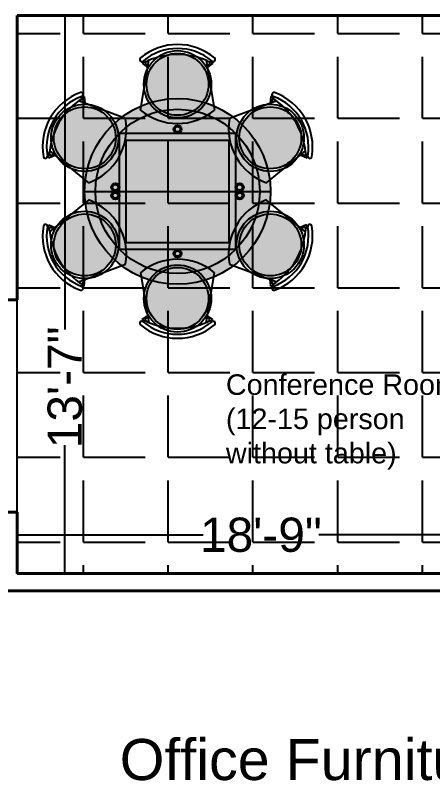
# Model space of a CAD drawing. Header units: inches. Extents: x 547 to 1628, y -123 to 254.
# Drawn here: x 1366.2 to 1487.9, y -122.6 to 104.3 of the extents above; entities that cross this region are included whole.
import ezdxf

# ---------------------------------------------------------------- set-up
doc = ezdxf.new("R2010")
doc.units = ezdxf.units.IN
doc.header["$MEASUREMENT"] = 0
doc.layers.add('Furniture', color=253, linetype='Continuous')
doc.layers.add('Wall', color=7, linetype='Continuous', lineweight=40)
doc.styles.get("Standard").update_dxf_attribs({"font": 'arial.ttf'})
doc.dimstyles.new('Inch feet', dxfattribs={"dimtxt": 10, "dimasz": 0.18, "dimexe": 0.1875, "dimexo": 0.0625, "dimgap": 0.1875, "dimtad": 0, "dimdec": 4, "dimzin": 0, "dimdsep": 46, "dimlunit": 4, "dimtxsty": 'Standard', "dimcen": 0.09, "dimadec": 0, "dimazin": 0, "dimtfac": 1, "dimtdec": 4, "dimtofl": 0, "dimtmove": 0, "dimatfit": 3, "dimfxl": 1, "dimtolj": 1, "dimtzin": 0, "dimarcsym": 0})

# ---------------------------------------------------------------- blocks, each defined once
blk = doc.blocks.new('*D27')
at = {"layer": 'Defpoints', "color": 0, "transparency": 16777216}
for p in [(1366.65, 104.28), (1380.63, 104.28), (1366.65, -58.72)]:
    blk.add_point(p, dxfattribs=at)
at = {"layer": 'Furniture', "color": 0, "lineweight": -2, "transparency": 16777216}
for p, q in [((1366.72, 104.28), (1380.81, 104.28)), ((1380.63, 104.1), (1380.63, 12.6)), ((1380.63, -58.54), (1380.63, -21.19)), ((1366.72, -58.72), (1380.81, -58.72))]:
    blk.add_line(p, q, dxfattribs=at)
at = {"layer": 'Furniture', "color": 0, "transparency": 16777216}
for points in [[(1380.6, 104.1), (1380.66, 104.1), (1380.63, 104.28)], [(1380.6, -58.54), (1380.66, -58.54), (1380.63, -58.72)]]:
    blk.add_solid(points, dxfattribs=at)
at = {"layer": 'Furniture', "color": 0, "transparency": 16777216, "insert": (1380.63, -4.3), "char_height": 10, "attachment_point": 5, "rotation": 90}
blk.add_mtext('\\A1;13\'-7"', dxfattribs=at)
blk = doc.blocks.new('*D28')
at = {"layer": 'Defpoints', "color": 0, "transparency": 16777216}
for p in [(1366.65, -47.43), (1366.65, -58.72), (1591.65, -58.72)]:
    blk.add_point(p, dxfattribs=at)
at = {"layer": 'Furniture', "color": 0, "lineweight": -2, "transparency": 16777216}
for p, q in [((1366.65, -58.66), (1366.65, -47.24)), ((1366.83, -47.43), (1420.95, -47.43)), ((1591.47, -47.43), (1454.74, -47.43)), ((1591.65, -58.66), (1591.65, -47.24))]:
    blk.add_line(p, q, dxfattribs=at)
at = {"layer": 'Furniture', "color": 0, "transparency": 16777216}
for points in [[(1366.83, -47.4), (1366.83, -47.46), (1366.65, -47.43)], [(1591.47, -47.4), (1591.47, -47.46), (1591.65, -47.43)]]:
    blk.add_solid(points, dxfattribs=at)
at = {"layer": 'Furniture', "color": 0, "transparency": 16777216, "insert": (1437.84, -47.43), "char_height": 10, "attachment_point": 5}
blk.add_mtext('\\A1;18\'-9"', dxfattribs=at)
blk = doc.blocks.new('tanls')
at = {"layer": 'Furniture'}
h = blk.add_hatch(color=256, dxfattribs=at)
edge = h.paths.add_edge_path()
edge.add_arc((1413.5, 84.19), 9.05, 0, 360)
h = blk.add_hatch(color=256, dxfattribs=at)
edge = h.paths.add_edge_path()
edge.add_arc((1413.5, 52.92), 27.14, 0, 360)
h = blk.add_hatch(color=256, dxfattribs=at)
edge = h.paths.add_edge_path()
edge.add_arc((1386.41, 68.56), 9.05, 0, 360)
h = blk.add_hatch(color=256, dxfattribs=at)
edge = h.paths.add_edge_path()
edge.add_arc((1440.58, 68.56), 9.05, 0, 360)
h = blk.add_hatch(color=256, dxfattribs=at)
edge = h.paths.add_edge_path()
edge.add_arc((1386.41, 37.28), 9.05, 0, 360)
h = blk.add_hatch(color=256, dxfattribs=at)
edge = h.paths.add_edge_path()
edge.add_arc((1440.58, 37.28), 9.05, 0, 360)
h = blk.add_hatch(color=256, dxfattribs=at)
edge = h.paths.add_edge_path()
edge.add_arc((1413.5, 21.64), 9.05, 0, 360)
blk.add_circle((1413.5, 52.92), 27.14)
at = {"layer": 'Furniture', "ltscale": 0.7}
for p, q in [((1402.68, 76.69), (1405.1, 91.19)), ((1402.86, 90.88), (1402.82, 90.9)), ((1404.28, 90.79), (1403.93, 90.29)), ((1404.86, 91.08), (1405.06, 90.94)), ((1421.9, 91.19), (1424.32, 76.69)), ((1422.14, 91.08), (1421.94, 90.94)), ((1422.72, 90.79), (1423.07, 90.29)), ((1424.13, 90.88), (1424.18, 90.9)), ((1403.15, 90.36), (1404.77, 89.22)), ((1403.93, 90.29), (1404.84, 89.65)), ((1423.07, 90.29), (1422.15, 89.65)), ((1423.85, 90.36), (1422.23, 89.22)), ((1384.77, 79.48), (1384.79, 79.24)), ((1385.31, 79.84), (1385.92, 79.89)), ((1385.92, 79.89), (1386.02, 78.78)), ((1385.94, 81.11), (1385.95, 81.16)), ((1386.25, 80.6), (1386.43, 78.63)), ((1440.75, 80.6), (1440.57, 78.63)), ((1441.08, 79.89), (1440.98, 78.78)), ((1441.06, 81.11), (1441.05, 81.16)), ((1441.69, 79.84), (1441.08, 79.89)), ((1442.23, 79.48), (1442.21, 79.24)), ((1398.32, 74.17), (1384.56, 79.33)), ((1442.44, 79.33), (1428.67, 74.17)), ((1396.53, 35.95), (1396.53, 69.88)), ((1396.53, 69.88), (1430.46, 69.88)), ((1430.46, 69.88), (1430.46, 35.95)), ((1398.5, 37.92), (1398.5, 67.92)), ((1398.5, 67.92), (1428.5, 67.92)), ((1428.5, 67.92), (1428.5, 37.92)), ((1376.09, 63.87), (1376.35, 63.32)), ((1376.13, 64.52), (1376.35, 64.62)), ((1376.16, 64.78), (1387.51, 55.43)), ((1376.35, 63.32), (1377.36, 63.79)), ((1439.49, 55.43), (1450.84, 64.78)), ((1450.65, 63.32), (1449.64, 63.79)), ((1450.87, 64.52), (1450.65, 64.62)), ((1450.91, 63.87), (1450.65, 63.32)), ((1375.31, 62.69), (1375.26, 62.66)), ((1375.9, 62.68), (1377.7, 63.51)), ((1451.1, 62.68), (1449.3, 63.51)), ((1451.69, 62.69), (1451.73, 62.66)), ((1386.36, 52.92), (1440.64, 52.92)), ((1387.51, 50.4), (1376.16, 41.06)), ((1450.84, 41.06), (1439.49, 50.4)), ((1375.31, 43.15), (1375.26, 43.18)), ((1375.9, 43.16), (1377.7, 42.33)), ((1451.1, 43.16), (1449.3, 42.33)), ((1451.69, 43.15), (1451.73, 43.18)), ((1376.09, 41.96), (1376.35, 42.52)), ((1376.13, 41.32), (1376.35, 41.22)), ((1376.35, 42.52), (1377.36, 42.05)), ((1450.65, 42.52), (1449.64, 42.05)), ((1450.91, 41.96), (1450.65, 42.52)), ((1450.87, 41.32), (1450.65, 41.22)), ((1428.5, 37.92), (1398.5, 37.92)), ((1430.46, 35.95), (1396.53, 35.95)), ((1384.56, 26.51), (1398.32, 31.67)), ((1428.67, 31.67), (1442.44, 26.51)), ((1402.68, 29.15), (1405.1, 14.65)), ((1421.9, 14.65), (1424.32, 29.15)), ((1384.77, 26.35), (1384.79, 26.6)), ((1385.31, 26), (1385.92, 25.94)), ((1385.92, 25.94), (1386.02, 27.06)), ((1386.25, 25.24), (1386.43, 27.21)), ((1440.75, 25.24), (1440.57, 27.21)), ((1441.08, 25.94), (1440.98, 27.06)), ((1441.69, 26), (1441.08, 25.94)), ((1442.23, 26.35), (1442.21, 26.6)), ((1385.94, 24.73), (1385.95, 24.68)), ((1441.06, 24.73), (1441.05, 24.68)), ((1403.15, 15.48), (1404.77, 16.62)), ((1403.93, 15.55), (1404.84, 16.19)), ((1423.07, 15.55), (1422.15, 16.19)), ((1423.85, 15.48), (1422.23, 16.62)), ((1402.86, 14.96), (1402.82, 14.94)), ((1404.28, 15.04), (1403.93, 15.55)), ((1404.86, 14.76), (1405.06, 14.9)), ((1422.14, 14.76), (1421.94, 14.9)), ((1422.72, 15.04), (1423.07, 15.55)), ((1424.13, 14.96), (1424.18, 14.94))]:
    blk.add_line(p, q, dxfattribs=at)
at = {"layer": 'Furniture', "ltscale": 0.2}
for centre, radius in [((1413.5, 84.19), 9.83), ((1413.5, 84.19), 9.05), ((1386.41, 68.56), 9.83), ((1386.41, 68.56), 9.05), ((1440.58, 68.56), 9.83), ((1440.58, 68.56), 9.05), ((1386.41, 37.28), 9.83), ((1386.41, 37.28), 9.05), ((1440.58, 37.28), 9.83), ((1440.58, 37.28), 9.05), ((1413.5, 21.64), 9.83), ((1413.5, 21.64), 9.05)]:
    blk.add_circle(centre, radius, dxfattribs=at)
at = {"layer": 'Furniture'}
blk.add_circle((1413.5, 52.92), 23.99, dxfattribs=at)
at = {"layer": 'Furniture', "ltscale": 0.7}
for centre, radius in [((1413.5, 71.06), 1.18), ((1413.5, 71.06), 0.787), ((1395.35, 54.1), 1.18), ((1395.35, 54.1), 0.787), ((1431.64, 54.1), 1.18), ((1431.64, 54.1), 0.787), ((1395.35, 51.74), 1.18), ((1395.35, 51.74), 0.787), ((1431.64, 51.74), 1.18), ((1431.64, 51.74), 0.787), ((1413.5, 34.77), 1.18), ((1413.5, 34.77), 0.787)]:
    blk.add_circle(centre, radius, dxfattribs=at)
for centre, radius, start, end in [((1413.5, 79), 16.83, 49.9929, 130.0071), ((1413.5, 79), 15.65, 49.9929, 130.0071), ((1403.06, 91.44), 0.59, 130.0071, 310.0071), ((1403.68, 92.67), 1.97, 245.384, 305.6903), ((1413.5, 71.48), 21.42, 66.132, 113.868), ((1423.31, 92.67), 1.97, 234.3097, 294.616), ((1423.94, 91.44), 0.59, 229.9929, 49.9929), ((1413.5, 84.29), 12, 147.5492, 149.6021), ((1413.5, 84.29), 12, 30.3979, 32.4508), ((1390.91, 65.96), 16.83, 109.9929, 190.0071), ((1385.36, 81.22), 0.59, 289.9929, 109.9929), ((1441.64, 81.22), 0.59, 70.0071, 250.0071), ((1436.09, 65.96), 16.83, 349.9929, 70.0071), ((1390.91, 65.96), 15.65, 109.9929, 190.0071), ((1397.43, 62.2), 21.42, 126.132, 173.868), ((1383.98, 81.29), 1.97, 294.3097, 354.616), ((1386.33, 68.6), 12, 90.3979, 92.4508), ((1440.66, 68.6), 12, 87.5492, 89.6021), ((1443.01, 81.29), 1.97, 185.384, 245.6903), ((1436.09, 65.96), 15.65, 349.9929, 70.0071), ((1429.57, 62.2), 21.42, 6.132, 53.868), ((1413.5, 89.57), 16.83, 229.9929, 310.0071), ((1381.75, 71.25), 16.83, 289.9929, 10.0071), ((1445.24, 71.25), 16.83, 169.9929, 250.0071), ((1374.17, 64.29), 1.97, 305.384, 5.6903), ((1452.83, 64.29), 1.97, 174.3097, 234.616), ((1374.92, 63.14), 0.59, 190.0071, 10.0071), ((1386.33, 68.6), 12, 207.5492, 209.6021), ((1440.66, 68.6), 12, 330.3979, 332.4508), ((1452.08, 63.14), 0.59, 169.9929, 349.9929), ((1381.75, 34.59), 16.83, 349.9929, 70.0071), ((1445.24, 34.59), 16.83, 109.9929, 190.0071), ((1374.92, 42.7), 0.59, 349.9929, 169.9929), ((1374.17, 41.55), 1.97, 354.3097, 54.616), ((1386.33, 37.23), 12, 150.3979, 152.4508), ((1452.83, 41.55), 1.97, 125.384, 185.6903), ((1440.66, 37.23), 12, 27.5492, 29.6021), ((1452.08, 42.7), 0.59, 10.0071, 190.0071), ((1390.91, 39.88), 16.83, 169.9929, 250.0071), ((1390.91, 39.88), 15.65, 169.9929, 250.0071), ((1397.43, 43.64), 21.42, 186.132, 233.868), ((1436.09, 39.88), 15.65, 289.9929, 10.0071), ((1436.09, 39.88), 16.83, 289.9929, 10.0071), ((1429.57, 43.64), 21.42, 306.132, 353.868), ((1413.5, 16.26), 16.83, 49.9929, 130.0071), ((1383.98, 24.54), 1.97, 5.384, 65.6903), ((1385.36, 24.62), 0.59, 250.0071, 70.0071), ((1386.33, 37.23), 12, 267.5492, 269.6021), ((1440.66, 37.23), 12, 270.3979, 272.4508), ((1441.64, 24.62), 0.59, 109.9929, 289.9929), ((1443.01, 24.54), 1.97, 114.3097, 174.616), ((1403.06, 14.4), 0.59, 49.9929, 229.9929), ((1413.5, 26.84), 16.83, 229.9929, 310.0071), ((1403.68, 13.17), 1.97, 54.3097, 114.616), ((1413.5, 21.55), 12, 210.3979, 212.4508), ((1413.5, 26.84), 15.65, 229.9929, 310.0071), ((1413.5, 34.36), 21.42, 246.132, 293.868), ((1423.31, 13.17), 1.97, 65.384, 125.6903), ((1423.94, 14.4), 0.59, 310.0071, 130.0071), ((1413.5, 21.55), 12, 327.5492, 329.6021)]:
    blk.add_arc(centre, radius, start, end, dxfattribs=at)

msp = doc.modelspace()

# ---------------------------------------------------------------- hatches: boundary and pattern name
at = {"layer": 'Furniture'}
h = msp.add_hatch(dxfattribs=at)
h.set_pattern_fill('ANGLE', color=256, scale=90, style=0)
h.set_pattern_definition([(0, (0, 0), (0, 24.75), [18, -6.75]), (90, (0, 0), (-24.75, 2e-15), [18, -6.75])])
h.paths.add_polyline_path([(1366.65304, 104.27939), (1591.65304, 104.27939), (1591.65304, -58.72061), (1366.65304, -58.72061)])

# ---------------------------------------------------------------- linework, layer by layer
msp.add_lwpolyline([(1366.65304, 104.27939), (1591.65304, 104.27939), (1591.65304, -58.72061), (1366.65304, -58.72061)], close=True, dxfattribs=at)
at = {"layer": 'Wall'}
for p, q in [((1366.65304, 21.27939), (1366.65304, 104.27939)), ((1507.65304, 104.27939), (1366.65304, 104.27939)), ((1366.65304, 21.27939), (1361.65304, 21.27939)), ((1366.65304, -40.72061), (1361.65304, -40.72061)), ((1366.65304, -58.72061), (1366.65304, -40.72061)), ((1591.65304, -58.72061), (1366.65304, -58.72061)), ((1596.65304, -63.72061), (1361.65304, -63.72061))]:
    msp.add_line(p, q, dxfattribs=at)

# ---------------------------------------------------------------- block references
at = {"layer": 'Furniture'}
msp.add_blockref('tanls', (0, 0), dxfattribs=at)

# ---------------------------------------------------------------- texts
at = {"layer": 'Wall', "attachment_point": 1}
for s, width, insert, char_height in [('Conference Room (12-15 person without table)', 72.3092877, (1427.623, -0.51245), 6), ('Office Furniture Layout', 181.8770038, (1396.623, -107.01245), 12)]:
    msp.add_mtext_dynamic_manual_height_columns(s, width=width, gutter_width=1, heights=[0], dxfattribs=dict(at, insert=insert, char_height=char_height))

# ---------------------------------------------------------------- dimensions: what is measured, and where the dimension line sits
at = {"layer": 'Furniture'}
dim = msp.add_linear_dim(base=(1380.62551, 104.27939), p1=(1366.65304, -58.72061), p2=(1366.65304, 104.27939), angle=90, dimstyle='Inch feet', dxfattribs=at)
dim.commit()
dim.dimension.update_dxf_attribs({"geometry": '*D27', "text_midpoint": (1380.62551, -4.29759), "dimtype": 128})
dim = msp.add_linear_dim(base=(1366.65304, -47.42905), p1=(1591.65304, -58.72061), p2=(1366.65304, -58.72061), dimstyle='Inch feet', dxfattribs=at)
dim.commit()
dim.dimension.update_dxf_attribs({"geometry": '*D28', "text_midpoint": (1437.8443, -47.42905), "dimtype": 128})

doc.saveas('drawing.dxf')
